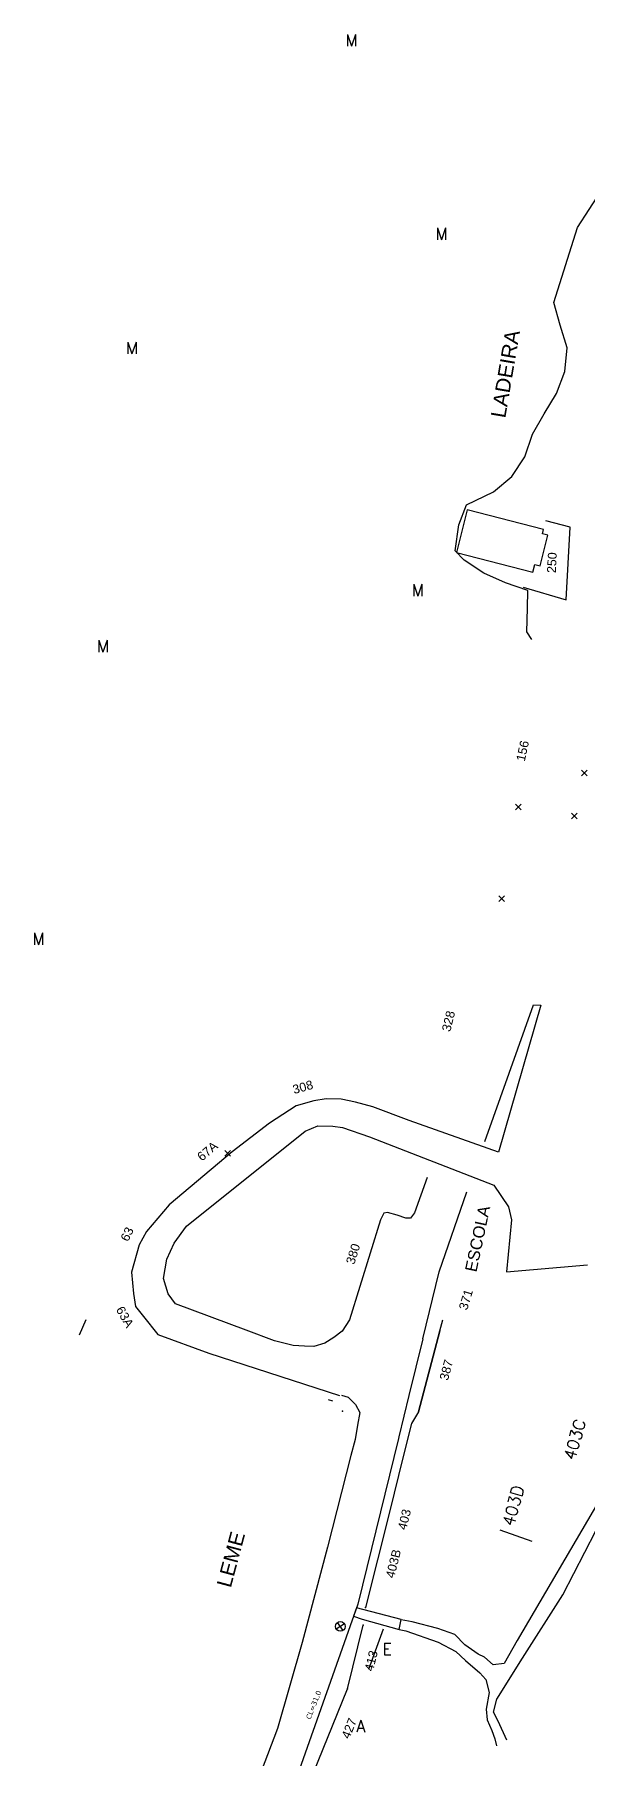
# Model space of a CAD drawing. Header units: inches. Extents: x 28600 to 32058, y 8816 to 12576.
# Drawn here: x 30596 to 30895, y 11644 to 12575 of the extents above; entities that cross this region are included whole.
import ezdxf
from ezdxf.enums import TextEntityAlignment as Align

# ---------------------------------------------------------------- set-up
doc = ezdxf.new("R2010")
doc.units = ezdxf.units.IN
doc.header["$LTSCALE"] = 0.5
for name, color, linetype in [('celulas gpon', 7, 'Continuous'), ('DUVIDAS', 252, 'Continuous'), ('EDIFEXISTENT', 252, 'Continuous'), ('EDIFOBRAEXIS', 252, 'Continuous'), ('MUB', 252, 'Continuous'), ('NOMELOG', 253, 'Continuous'), ('Postes Existentes NA', 1, 'Continuous')]:
    doc.layers.add(name, color=color, linetype=linetype)
doc.styles.add('EUROROMAN', font='simplex.shx')
doc.styles.add('ROMANS', font='arial.ttf')
doc.styles.add('siredit', font='verdana.ttf')

# ---------------------------------------------------------------- blocks, each defined once
blk = doc.blocks.new('*U225')
at = {"color": 10}
for points in [[(41172, 12883), (40951, 13058)], [(40974, 12860), (41149, 13081)]]:
    blk.add_lwpolyline(points, dxfattribs=at)
blk.add_circle((41062, 12971), 141, dxfattribs=at)

msp = doc.modelspace()

# ---------------------------------------------------------------- linework, layer by layer
at = {"layer": 'DUVIDAS'}
for p, q in [((30892.12, 12177.63, -10075.2), (30895.19, 12174.56, -10075.2)), ((30895.19, 12177.63, -10075.2), (30892.12, 12174.56, -10075.2)), ((30892.12, 12174.56, -10075.2), (30895.19, 12177.63, -10075.2)), ((30856.42, 12159.3, -10072.55), (30859.49, 12156.23, -10072.55)), ((30859.49, 12159.3, -10072.55), (30856.42, 12156.23, -10072.55)), ((30856.42, 12156.23, -10072.55), (30859.49, 12159.3, -10072.55)), ((30886.59, 12154.44, -10072.32), (30889.65, 12151.37, -10072.32)), ((30889.65, 12154.44, -10072.32), (30886.59, 12151.37, -10072.32)), ((30886.59, 12151.37, -10072.32), (30889.65, 12154.44, -10072.32)), ((30847.47, 12109.85, -10068.2), (30850.53, 12106.78, -10068.2)), ((30850.53, 12109.85, -10068.2), (30847.47, 12106.78, -10068.2)), ((30847.47, 12106.78, -10068.2), (30850.53, 12109.85, -10068.2)), ((30699.3, 11972.24, -10045.2), (30702.37, 11969.17, -10045.2)), ((30702.37, 11972.24, -10045.2), (30699.3, 11969.17, -10045.2)), ((30699.3, 11969.17, -10045.2), (30702.37, 11972.24, -10045.2))]:
    msp.add_line(p, q, dxfattribs=at)
for points, elevation in [([(30871.55, 12307.66), (30830.35, 12318.28), (30824.43, 12295.31), (30865.79, 12284.66), (30866.85, 12288.75), (30869.66, 12288.05), (30873.95, 12304.59), (30870.98, 12305.35)], -10060.78), ([(30773.51, 11719.16), (30793.5, 11713.46), (30794.59, 11718.93), (30770.44, 11725.2), (30768.87, 11720.69)], -10270.16), ([(30773.51, 11719.16), (30793.5, 11713.46), (30794.59, 11718.93), (30770.44, 11725.2), (30768.87, 11720.69)], -10270.16)]:
    msp.add_lwpolyline(points, close=True, dxfattribs=dict(at, elevation=elevation))
at = {"layer": 'DUVIDAS', "elevation": -10270.16}
for points in [[(30860.61, 12276.6), (30883.8, 12269.62), (30885.91, 12308.97), (30872.83, 12312.39)], [(30839.85, 11977.01), (30866.15, 12050.9), (30870.05, 12050.77), (30847.15, 11971.34), (30798.97, 11988.49), (30779.24, 11995.85), (30769.83, 11998.31), (30762.09, 12000), (30754.03, 12000.07), (30747.31, 11999.04), (30737.78, 11996.33), (30723.32, 11986.92), (30703.14, 11971.57), (30669.07, 11942.91), (30656.92, 11928.51), (30652.95, 11921.22), (30648.83, 11906.6), (30649.79, 11894.93), (30650.97, 11887.95), (30655.25, 11882.58), (30662.96, 11872.92), (30690.6, 11862.75), (30761.29, 11839.94)], [(30808.63, 11957.72), (30801.79, 11938.62), (30799.61, 11935.68), (30797.18, 11935.74), (30792.38, 11937.34), (30787.23, 11938.75), (30785.25, 11938.36), (30783.49, 11934.72), (30766.67, 11880.69), (30762.73, 11874.61), (30758.25, 11871.22), (30753.36, 11868.15), (30747.35, 11866.39), (30742.39, 11866.52), (30736.25, 11866.87), (30726.17, 11869.43), (30710.72, 11875.16), (30672.59, 11889.42), (30668.69, 11894.86), (30666.1, 11903.08), (30667.92, 11913.51), (30671.89, 11922.21), (30678.48, 11931.39), (30742.71, 11982.67), (30749.55, 11985.48), (30757.71, 11985.39), (30762.8, 11984.59), (30777.41, 11979.63), (30844.75, 11953.56), (30852.62, 11941.76), (30854.31, 11934.85), (30851.59, 11906.7), (30895.29, 11910.5)], [(30806.23, 11870.49), (30815.06, 11906.76), (30830.06, 11949.88)], [(30620.71, 11872.66), (30624.36, 11880.92)], [(30815.48, 11874.87), (30803.87, 11831.08)], [(30803.87, 11831.08), (30815.48, 11874.87)], [(30803.87, 11831.08), (30815.48, 11874.87)], [(30815.48, 11874.87), (30817.05, 11880.79)], [(30806.23, 11870.49), (30798.78, 11839.81), (30793.31, 11817.55), (30793.09, 11816.59), (30771.14, 11727.09), (30716.38, 11572.4), (30712.1, 11557.81), (30706.4, 11539.58), (30677.87, 11420.46), (30664.31, 11373.92)], [(30762.28, 11840.13), (30765.93, 11839.01), (30769.83, 11835.05), (30772.3, 11830.73), (30771.02, 11823.88), (30769.64, 11816.11), (30767.37, 11807.44), (30754.67, 11757.93), (30741.08, 11706.46), (30727.8, 11659.98), (30712.06, 11618.85), (30700.8, 11596.46), (30694.41, 11576.37), (30685.77, 11554.78), (30676.78, 11527.04), (30665.68, 11487.51), (30657.49, 11456), (30639.26, 11373.92)], [(30755.15, 11837.73), (30757.42, 11837)], [(30803.87, 11831.08), (30800.16, 11824.71)], [(30800.16, 11824.71), (30795.68, 11806.87), (30788.23, 11776.96), (30775.37, 11725.46)], [(30847.91, 11767.27), (30865.25, 11761.22)], [(30765.58, 11681.48), (30774.05, 11715.89)], [(30784.87, 11713.72), (30776.9, 11691.84)], [(30793.5, 11713.46), (30797.02, 11712.79), (30814.55, 11706.68), (30824.15, 11701.66), (30829.42, 11696.67), (30837.07, 11690.02), (30840.36, 11686.47), (30842.09, 11679.4), (30840.62, 11670.47), (30841.1, 11664.65), (30843.63, 11658.89), (30845.26, 11654.35), (30846.06, 11650.71)], [(30725.79, 11583.28), (30765.58, 11681.48)]]:
    msp.add_lwpolyline(points, dxfattribs=at)
at = {"layer": 'DUVIDAS'}
for p in [(30815.48, 11874.87, -10270.16), (30762.89, 11831.43, -10270.16), (30803.87, 11831.08, -10270.16), (30775.37, 11725.46, -10270.16), (30775.37, 11725.46, -10270.16), (30775.37, 11725.46, -10270.16), (30775.37, 11725.46, -10270.16), (30774.05, 11715.89, -10270.16), (30765.58, 11681.48, -10270.16), (30765.58, 11681.48, -10270.16), (30765.58, 11681.48, -10270.16), (30765.58, 11681.48, -10270.16)]:
    msp.add_point(p, dxfattribs=at)
at = {"layer": 'EDIFEXISTENT', "elevation": -10270.16}
msp.add_lwpolyline([(30865.15, 12248.26), (30862.44, 12252.41), (30862.82, 12265.21), (30863.08, 12274.65), (30850.98, 12278.8), (30839.34, 12284.15), (30828.62, 12291.12), (30823.86, 12296.14), (30825.68, 12310.18), (30829.9, 12321.03), (30844.59, 12328.03), (30854.37, 12336.28), (30861.44, 12346.94), (30865.51, 12359.09), (30871.94, 12370.13), (30878.59, 12381.07), (30883.1, 12393.03), (30884.35, 12405.79), (30880.57, 12418.01), (30877.12, 12430.33), (30889.98, 12470.89), (30908.75, 12500.03)], dxfattribs=at)
at = {"layer": 'EDIFOBRAEXIS', "elevation": -10270.16}
for points in [[(30958.81, 11826.22), (30940.93, 11820.2), (30926.73, 11811.34), (30919.05, 11804.34), (30913.36, 11799.06), (30901.46, 11782.78), (30857.38, 11707.51), (30850.28, 11695.14), (30844.3, 11694.37), (30839.72, 11698.46), (30836.24, 11700.09), (30828.98, 11705.24), (30823.57, 11710.74), (30814.33, 11714.04), (30800.51, 11717.62), (30794.59, 11718.71)], [(30851.72, 11653.68), (30847.02, 11663.92), (30844.59, 11668.75), (30846.28, 11675.82), (30860.26, 11697.98), (30882.01, 11732.3), (30899.8, 11766.82), (30915.57, 11792.02), (30932.3, 11805.91), (30946.02, 11813.23), (30955.93, 11818.77), (30960.57, 11820.43)]]:
    msp.add_lwpolyline(points, dxfattribs=at)

# ---------------------------------------------------------------- block references
at = {"layer": 'Postes Existentes NA', "xscale": 0.01863200039171981, "yscale": 0.01863200039171981, "zscale": 0.01863200039171981, "rotation": 72.17959208465585}
msp.add_blockref('*U225', (30757.64, 10912.81), dxfattribs=at)

# ---------------------------------------------------------------- texts
at = {"layer": 'celulas gpon', "style": 'siredit'}
msp.add_text('CL=31,0', height=2.746, rotation=68.69848, dxfattribs=at).set_placement((30745.54, 11664.68, -41228.8))
at = {"layer": 'DUVIDAS', "style": 'EUROROMAN'}
for s, p in [('M', (30764.46, 12568.67, -10270.16)), ('M', (30813.05, 12464.14, -10270.16)), ('M', (30645.75, 12402.53, -10270.16)), ('M', (30800.28, 12271.67, -10270.16)), ('M', (30630.08, 12241.41, -10270.16)), ('M', (30595.22, 12083.33, -10270.16)), ('E', (30784.42, 11699.74, -10270.16)), ('E', (30784.42, 11699.74, -10270.16)), ('A', (30770.25, 11658.06, -10270.16))]:
    msp.add_text(s, height=6.4, dxfattribs=at).set_placement(p)
at = {"layer": 'DUVIDAS', "style": 'ROMANS'}
for s, rotation, p in [('250', 86.92854, (30876.07, 12289.77, -10270.16)), ('250', 86.92854, (30876.07, 12289.77, -10270.16)), ('156', 77.78319, (30860.23, 12188.11, -10270.16)), ('156', 77.78319, (30860.23, 12188.11, -10270.16)), ('328', 75.99627, (30820.13, 12042.13, -10270.16)), ('328', 75.99627, (30820.13, 12042.13, -10270.16)), ('308', 15.92, (30741.41, 12006.51, -10270.16)), ('308', 15.92, (30741.41, 12006.51, -10270.16)), ('67A', 40.07439, (30689.83, 11971.87, -10270.16)), ('67A', 40.07439, (30689.83, 11971.87, -10270.16)), ('63', 64.37447, (30646.38, 11927.06, -10270.16)), ('63', 64.37447, (30646.38, 11927.06, -10270.16)), ('380', 72.70201, (30768.56, 11916.37, -10270.16)), ('380', 72.70201, (30768.56, 11916.37, -10270.16)), ('371', 73.15104, (30829.54, 11891.71, -10270.16)), ('371', 73.15104, (30829.54, 11891.71, -10270.16)), ('63A', 299.93935, (30645.24, 11882.34, -10270.16)), ('63A', 299.93935, (30645.24, 11882.34, -10270.16)), ('387', 75.15123, (30818.96, 11853.68, -10270.16)), ('387', 75.15123, (30818.96, 11853.68, -10270.16)), ('403', 75.97679, (30796.3, 11772.96, -10270.16)), ('403', 75.97679, (30796.3, 11772.96, -10270.16)), ('403B', 75.9805, (30790.33, 11749.08, -10270.16)), ('403B', 75.9805, (30790.33, 11749.08, -10270.16)), ('413', 76.1644, (30778.36, 11696.58, -10270.16)), ('413', 76.1644, (30778.36, 11696.58, -10270.16)), ('427', 67.94163, (30766.41, 11660.1, -10270.16)), ('427', 67.94163, (30766.41, 11660.1, -10270.16))]:
    msp.add_text(s, height=4.798, rotation=rotation, dxfattribs=at).set_placement(p, align=Align.MIDDLE_CENTER)
at = {"layer": 'DUVIDAS'}
for s, height, rotation, style, p in [('ESCOLA', 6.397, 78, 'ROMANS', (30835.25, 11906.19, -10270.16)), ('ESCOLA', 6.397, 78, 'ROMANS', (30835.25, 11906.19, -10270.16)), ('403C', 6.397, 74, 'EUROROMAN', (30888.44, 11804.56, -10270.16)), ('403C', 6.397, 74, 'EUROROMAN', (30888.44, 11804.56, -10270.16)), ('403D', 6.397, 75, 'EUROROMAN', (30855.4, 11768.83, -10270.16)), ('403D', 6.397, 75, 'EUROROMAN', (30855.4, 11768.83, -10270.16)), ('LEME', 7.997, 75.03501, 'ROMANS', (30702.43, 11735.61, -10270.16)), ('LEME', 7.997, 75.03501, 'ROMANS', (30702.43, 11735.61, -10270.16))]:
    msp.add_text(s, height=height, rotation=rotation, dxfattribs=dict(at, style=style)).set_placement(p)
at = {"layer": 'MUB', "style": 'ROMANS'}
msp.add_text('LADEIRA', height=7.997, rotation=80.37941, dxfattribs=at).set_placement((30850.86, 12367.5, -10270.16))
at = {"layer": 'NOMELOG', "style": 'ROMANS'}
msp.add_text('LADEIRA', height=7.997, rotation=80.37941, dxfattribs=at).set_placement((30850.86, 12367.5, -10270.16))

doc.saveas('drawing.dxf')
